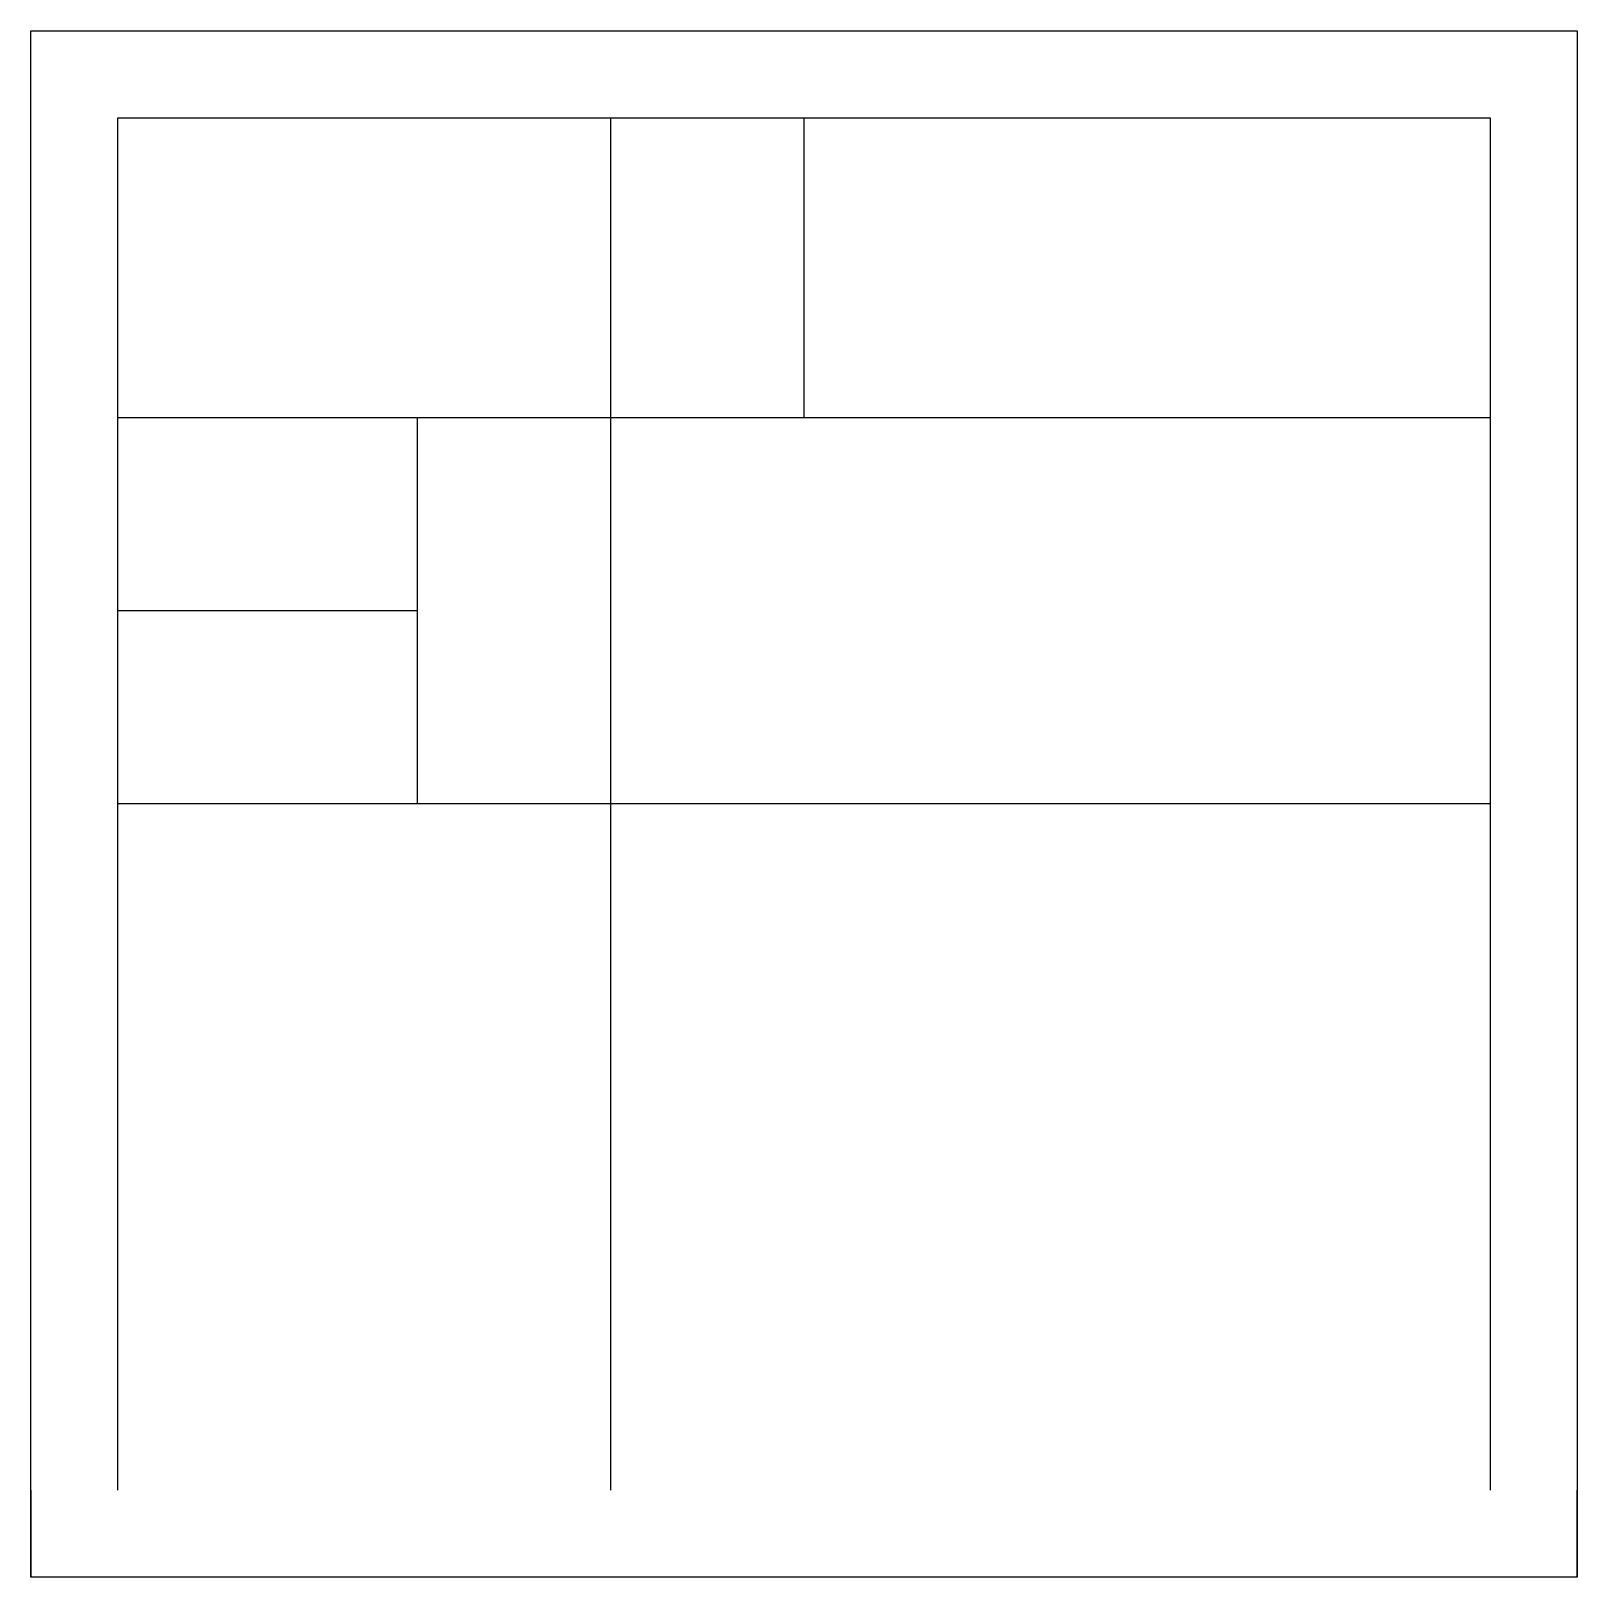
# Model space of a CAD drawing. Header units: millimetres. Extents: x 2884 to 6884, y -1914 to 2086.
import ezdxf

# ---------------------------------------------------------------- set-up
doc = ezdxf.new("R2010")
doc.units = ezdxf.units.MM

msp = doc.modelspace()

# ---------------------------------------------------------------- linework, layer by layer
for p, q in [((2884.4, 2086.1), (6884.4, 2086.1)), ((2884.4, -1913.9), (2884.4, 2086.1)), ((6884.4, 2086.1), (6884.4, -1913.9)), ((3109.4, 1861.1), (6659.4, 1861.1)), ((3109.4, -1688.9), (3109.4, 1861.1)), ((4384.4, -1688.9), (4384.4, 1861.1)), ((4884.4, 1086.1), (4884.4, 1861.1)), ((6659.4, 1861.1), (6659.4, -1688.9)), ((3109.4, 1086.1), (6659.4, 1086.1)), ((3884.4, 86.1), (3884.4, 1086.1)), ((3884.4, 86.1), (3884.4, 1086.1)), ((3884.4, 586.1), (3109.4, 586.1)), ((6659.4, 86.1), (3109.4, 86.1)), ((2884.4, -1688.9, 3000), (2884.4, -1913.9, 3000)), ((6884.4, -1913.9, 3000), (6884.4, -1688.9, 3000)), ((6884.4, -1913.9), (2884.4, -1913.9))]:
    msp.add_line(p, q)

doc.saveas('drawing.dxf')
